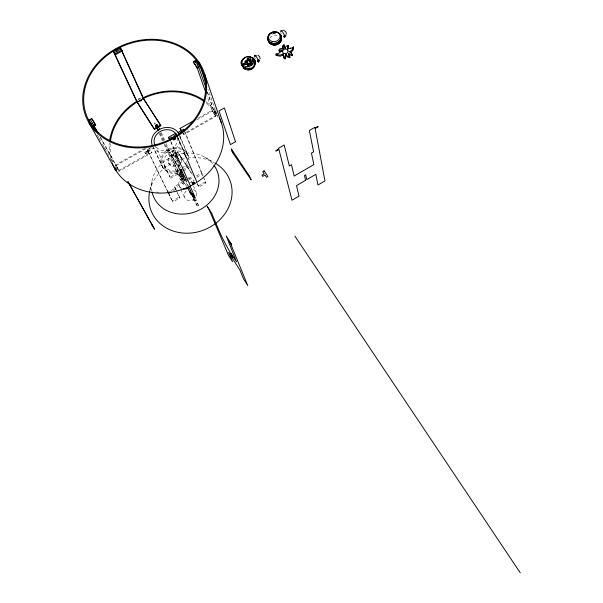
<?xml version="1.0" encoding="UTF-8"?>
<svg xmlns="http://www.w3.org/2000/svg" width="603" height="603" viewBox="0 0 603 603"><rect width="100%" height="100%" fill="white"/><g stroke="black" fill="none" stroke-linecap="round" stroke-linejoin="round"><path stroke-width="0.45" stroke-dasharray="3.02 2.26" d="M149.913 190.314L152.122 180.259M193.699 200.513L194.905 199.812L198.786 205.917L197.58 206.61L192.93 198.802M194.942 200.686L196.171 199.977M173.43 190.654L175.82 189.282L175.156 188.234L167.988 192.349M196.721 177.29L202.261 174.109L201.583 173.061L194.468 177.146M189.644 182.845L191.558 181.744M192.96 180.938L194.234 180.207M191.008 183.139L193.442 181.737M176.536 190.804L179.89 197.935L172.835 201.99L172.187 200.95L179.234 196.895L176.249 190.548M203.369 176.822L205.887 182.965L198.884 186.998L198.221 185.965L205.224 181.94L203.957 178.865M176.687 172.006L177.9 171.312M182.468 171.486L170.626 178.254L169.956 177.184L181.789 170.415M182.573 169.971L188.89 166.36M179.965 169.782L181.134 171.614L182.415 170.883L181.247 169.051L179.965 169.782L184.933 180.892L186.184 180.169L181.247 169.051M183.259 171.033L189.568 167.415M181.345 176.664L182.588 175.955L183.259 177.011L182.031 177.749L181.345 176.664L182.596 175.978L183.274 177.041L182.023 177.719M187.932 185.762L179.769 172.963L184.503 183.478L183.297 184.171L179.49 178.179L180.689 177.493L165.41 143.665M175.895 189.809L174.38 186.583L183.463 181.375C177.712 168.78 170.355 157.051 164.921 144.275M187.714 178.94L184.691 180.674C178.97 168.064 171.606 156.335 166.209 143.552M188.468 178.503L193.751 175.473M176.166 190.013L175.043 187.639L184.134 182.423M188.385 179.988L185.362 181.722L181.141 172.27L186.184 180.169M189.138 179.558L193.669 176.958M165.463 167.137L163.315 168.365L162.629 167.28L164.777 166.051L170.626 178.254M186.199 157.858L184.804 154.632L186.945 153.418L179.86 136.617M178.322 158.401L176.988 159.154L177.199 159.629L178.526 158.868L175.179 153.215L177.704 151.775L192.455 174.719M186.191 157.323L185.498 155.71L187.639 154.496L186.945 153.418M174.214 164.084L175.458 163.368M167.973 151.006L169.247 150.29M169.126 152.815L170.4 152.092M181.134 171.614L172.006 151.149L173.34 150.396L176.717 155.838L175.33 156.629L175.006 155.891L176.393 155.099M185.264 177.576L171.26 155.438L173.792 153.999L177.199 159.629M171.591 156.177L174.124 154.737M177.704 151.775L178.028 152.514L175.503 153.953L175.179 153.215M144.893 148.338L115.595 164.921L119.439 171.275L118.098 172.036M198.455 118.037L212.045 110.341L215.588 115.618L183.538 133.791L183.855 134.552L215.859 116.402M116.002 165.644L146.069 148.617M196.759 119.937L212.324 111.125L215.912 116.567L217.223 115.829L208.141 89.538M114.743 166.556L116.085 165.795L100.181 137.318M207.244 92.04L213.688 110.553L212.384 111.291L207.131 96.322M115.565 167.83L116.907 167.069L117.329 167.815L115.972 168.546M147.253 149.883L149.491 148.609L149.846 149.356L144.592 152.295L145.527 153.886L148.534 152.182L147.825 151.067L144.826 152.763M213.711 113.191L215.015 112.452L214.856 111.638L215.776 113.59M215.919 111.977L213.726 113.213L213.432 112.414L215.648 111.186L216.379 112.279L214.178 113.522L214.472 114.329L216.65 113.062M116.289 169.006L117.63 168.245M147.984 151.044L150.222 149.778L151.926 152.642L119.349 171.116M145.527 153.886L145.293 153.411L148.3 151.707M116.696 169.729L118.037 168.968M151.24 147.614L147.23 149.846L148.346 151.79L150.584 150.516L150.222 149.778M118.949 170.4L151.564 151.903L151.926 152.642M138.954 99.729L138.584 98.937L139.888 98.206L140.311 98.854M204.869 157.195L213.771 162.335M255.22 58.061L255.619 58.619M215.128 112.422L215.851 113.5M214.743 111.668L215.505 112.806M213.688 110.553L217.223 115.829M182.174 131.688L183.538 133.791M182.49 132.456L183.855 134.552M205.224 181.94L205.887 182.965M184.804 154.632L185.498 155.71M178.028 152.514L192.259 174.651M138.584 98.937L139.738 100.739M172.006 151.149L175.36 156.614M171.26 155.438L185.453 177.651M179.89 172.986L184.933 180.892M186.704 186.463L178.548 173.664L183.297 184.171M180.689 177.493L184.503 183.478M174.38 186.583L175.043 187.639M179.234 196.895L179.89 197.935M144.592 152.295L145.293 153.411M169.27 194.98L169.933 196.035M97.362 135.072L98.741 137.537M99.201 138.358L100.588 140.823M102.427 144.109L108.879 155.604M110.718 158.891L112.565 162.177M103.791 147.049L105.163 149.484M100.633 137.559L119.439 171.275M148.346 151.79L147.939 150.969L153.546 147.833L163.315 168.365M148.534 152.182L167.875 191.814M168.644 193.405L172.835 201.99M147.23 149.846L147.614 150.622M147.825 151.067L167.619 191.603M168.033 192.447L172.187 200.95M152.619 146.227L162.629 167.28M154.994 145.225L164.694 165.833M164.777 166.051L169.956 177.184M179.068 185.596L180.448 188.603M180.832 189.432L184.669 197.739M168.463 162.629L168.998 163.805M139.888 98.206L140.258 98.998M159.968 133.338L163.398 140.914M159.132 133.384L162.599 140.996M164.137 144.388L179.49 178.179M160.436 132.652L163.88 140.273M161.28 132.6L164.694 140.182M173.34 150.396L180.146 165.765M188.943 187.171L175.571 157.082L176.898 156.328L180.696 164.936M193.774 198.04L197.58 206.61M170.837 142.007L181.051 165.184M195.289 197.995L198.786 205.917M170.868 141.517L181.058 164.657M181.028 157.315A6.829 5.909 -20.8 0 1 173.249 165.727A6.829 5.909 -20.8 0 1 169.639 156.154A6.829 5.909 -20.8 0 1 181.028 157.315L181.548 158.506A6.814 5.902 -20.8 0 1 173.785 166.903A6.814 5.902 -20.8 0 1 170.182 157.338A6.814 5.902 -20.8 0 1 181.548 158.506M193.442 185.845L196.352 192.545M177.908 137.522L186.35 157.345M177.101 135.931L185.995 156.833M197.513 183.772L198.884 186.998M177.855 138.027L186.319 157.888M197.189 183.546L198.221 185.965M179.332 134.62L188.151 155.559M184.85 131.59L203.015 175.955M184.134 130.489L202.698 175.782M187.623 129.419L187.827 129.909M207.387 92.055L215.912 116.567M149.943 190.216A42.24 37.085 -21.3 0 1 184.495 158.634M187.405 158.114A42.24 37.085 -21.3 0 1 214.223 162.599M151.994 191.679A34.288 29.962 -21.1 0 1 172.692 156.32A34.288 29.962 -21.1 0 1 213.424 164.521M192.975 189.485A6.407 5.623 -21.2 0 1 195.862 197.317M194.641 198.786A6.407 5.623 -21.2 0 1 185.144 198.47A6.407 5.623 -21.2 0 1 187.767 189.93M187.812 177.704A6.543 5.721 -21.1 0 1 191.543 181.85M181.925 188.505A6.543 5.721 -21.1 0 1 178.978 182.106A6.543 5.721 -21.1 0 1 185.4 177.395M111.125 160.127A58.205 49.951 -20.6 0 1 109.384 142.866M206.022 101.794A58.205 49.951 -20.6 0 1 216.206 112.482M158.913 192.214A57.285 49.16 -20.6 0 1 156.411 192.093M112.859 162.297A57.285 49.16 -20.6 0 1 110.289 142.843M206.693 103.43A57.285 49.16 -20.6 0 1 218.12 117.487M182.634 170.724A14.05 12.158 -20.8 0 1 162.335 166.654A14.05 12.158 -20.8 0 1 172.556 149.047A14.05 12.158 -20.8 0 1 189.003 159.75M187.759 165.003A14.05 12.158 -20.8 0 1 184.948 168.863M186.448 161.416A11.578 10.017 -20.8 0 1 169.247 170.144A11.578 10.017 -20.8 0 1 168.569 153.222A11.578 10.017 -20.8 0 1 186.304 157.813M179.882 136.255A14.578 12.505 -20.6 0 1 171.275 151.489A14.578 12.505 -20.6 0 1 153.727 148.044M177.591 137.868A12.007 10.296 -20.6 0 1 169.918 149.65A12.007 10.296 -20.6 0 1 155.989 146.8M182.121 169.556A14.08 12.181 -20.8 0 1 161.664 165.214A14.08 12.181 -20.8 0 1 172.677 147.697A14.08 12.181 -20.8 0 1 188.468 159.456M187.254 163.828A14.08 12.181 -20.8 0 1 184.435 167.694M281.918 33.625A3.731 0.746 61.7 0 1 281.676 33.12M269.797 38.193A5.909 4.952 -12.3 0 1 279.038 36.24M269.752 35.811A6.656 5.578 -12.3 0 1 270.069 35.494M271.991 34.213A6.656 5.578 -12.3 0 1 276.611 33.61M272.933 33.625A6.912 5.796 -12.3 0 1 276.596 33.376M180.516 174.614L179.295 175.315L175.435 169.255L176.649 168.554L180.516 174.614M155.566 122.914L154.255 123.653L154.481 124.143L155.793 123.404L155.566 122.914"/><path stroke-width="0.9" d="M286.523 34.054L285.747 31.597L283.395 30.188M246.815 61.069C248.504 61.71 245.881 58.642 247.886 58.333L248.195 59.976M247.494 61.197L247.29 59.742L248.052 58.943M280.651 32.072L280.953 30.957M279.679 33.889L279.913 34.725M256.373 55.845L255.83 55.242L254.722 55.582L254.76 57.119M247.524 64.272L247.743 65.833L248.609 66.232C247.72 65.388 248.7 62.742 249.461 64.476A1.274 1.078 -14 0 0 249.981 64.747C253.381 65.214 247.66 67.423 246.386 66.616A6.038 5.095 -14.1 0 1 243.017 64.868M251.217 65.335L250.139 65.35A1.274 1.07 -14 0 1 249.627 65.086L248.949 63.692M248.738 60.865L248.722 59.637L250.185 58.717L249.808 61.28L250.388 61.107M254.798 59.908L255.009 62.23L254.33 59.215M279.777 34.009L279.837 33.73A6.927 5.804 -12.3 0 0 268.365 35.464A6.927 5.804 -12.3 0 0 274.101 43.612A6.927 5.804 -12.3 0 0 280.93 35.283L280.191 34.514M250.185 58.717L249.672 60.684L253.079 59.524C253.705 61.551 249.921 61.483 250.893 62.9A2.035 1.719 -14 0 1 251.948 63.338A1.296 1.093 -14 0 1 252.288 64.28L250.516 63.941L250.351 63.33L251.798 63.632L252.25 64.415M243.424 63.692L245.451 64.182L247.426 63.353L247.577 65.222L248.444 65.629M252.092 63.805L252.129 63.669A1.296 1.093 -14 0 0 251.783 62.727A2.035 1.719 -14 0 0 250.735 62.29L250.667 62.26M257.534 61.461L258.37 61.966L259.169 61.295M255.144 61.973L255.536 60.775L255.114 61.808M254.722 55.582C255.951 55.8 258.604 59.501 257.632 60.715L257.556 61.4L258.499 61.808M283.063 48.835L283.071 48.82A0.844 0.709 -12 0 0 283.033 48.587L283.116 49.22M282.739 46.016L282.973 48.391L282.973 47.124A2.932 2.472 -11.8 0 1 284.262 45.941M254.262 64.446C255.627 61.755 254.187 58.212 251.263 57.353M247.313 60.617L245.828 60.541L245.089 61.205L245.27 62.049L246.966 61.973M287.443 49.951L287.85 48.881A14.728 12.384 -12.5 0 0 288.347 46.589L288.128 45.481A14.751 12.399 -12.5 0 1 287.623 47.773L287.216 48.851L287.586 50.064A8.103 6.852 -11.6 0 1 287.933 49.898M282.558 50.614L282.038 50.938M245.097 61.438C249.928 60.971 242.903 63.127 243.469 64.272M258.446 61.928L257.587 61.31M280.191 52.062L278.737 53.313L276.099 54.051A0.791 0.663 -12.4 0 0 275.873 54.134L275.91 54.24A1.281 1.078 -12.4 0 0 276.182 54.308L279.988 55.159L283.32 53.697L283.553 54.798L280.229 56.252L276.423 55.408A1.274 1.078 -12.4 0 1 276.159 55.34L276.106 55.303M251.956 60.85L253.245 60.134L252.386 61.958L250.788 62.795M249.114 64.302L248.436 65.23L248.609 66.232M253.087 67.755L254.896 64.936L254.783 61.755M251.278 69.059C254.451 68.282 255.906 63.232 255.054 61.453L255.001 60.33M243.929 58.393C241.388 60.119 240.446 64.084 242.708 66.42A6.708 5.661 -14.1 0 0 246.439 68.32L247.577 68.403M249.084 59.976L250.351 59.328M258.762 59.825L258.144 60.39L259.041 59.885L259.614 60.375L258.272 61.589M292.96 48.737L293.239 48.519A1.168 0.98 -11.5 0 0 293.405 48.323A1.53 1.289 -11.5 0 0 293.533 48.014L293.314 46.906A1.53 1.289 -11.5 0 1 293.186 47.215A1.168 0.98 -11.5 0 1 293.02 47.411L292.734 47.637A5.427 4.568 -11.5 0 1 290.706 48.187M245.745 61.25L245.27 62.049M193.721 182.189L192.38 182.965L192.689 183.674L193.133 184.375L194.475 183.598L193.721 182.189L194.475 183.598M194.03 182.905L192.689 183.674M174.222 137.597L173.679 137.914M171.041 192.033L168.644 193.405L167.988 192.349M193.133 184.375L192.824 183.659L194.174 182.89M180.063 128.447L181.744 131.303L180.063 128.447L193.661 120.751M177.124 136.301L176.385 134.575L173.558 136.18L175.239 139.067L173.785 139.896L172.096 137.002L169.292 138.592L169.654 139.429L168.478 137.333L175.541 133.331L177.176 135.796L174.403 137.363M115.889 168.629L115.075 169.089L114.668 168.365L115.482 167.905M183.644 129.283L178.089 132.419L178.812 133.519L184.352 130.376L183.636 129.276L183.96 130.052M116.175 169.044L115.361 169.503L115.768 170.219L116.575 169.76M184.39 130.436L182.174 131.688L182.49 132.456M172.888 138.23L170.106 139.806L168.478 137.333M173.423 139.059L174.885 138.238M116.552 50.916L117.253 50.524M154.149 128.62L156.652 127.21L156.999 127.972L154.496 129.389L137.228 102.141L143.552 98.606L160.534 125.025L160.873 125.793L158.378 127.203L156.848 124.587L155.476 125.364L158.446 129.977L159.765 129.23L156.81 124.617M158.031 126.434L160.534 125.025M173.491 138.012L172.94 138.321M91.973 124.188L90.344 125.1L89.131 123.057L91.581 121.685L90.171 119.386M194.777 61.084L196.292 63.323L198.666 61.988L199.766 64.054L198.907 64.536L198.56 64.008M94.204 126.042L95.711 125.198L95.244 124.354L92.289 126.042L90.887 123.758M198.884 67.604L197.422 68.418L197.106 67.506L199.97 65.87L198.485 63.684M95.244 124.354L91.671 118.55L88.731 120.223L90.126 122.499M197.422 68.418L193.329 61.921L196.194 60.292L197.671 62.478M198.666 61.988L198.982 62.908L198.131 63.383L198.462 63.873M89.87 124.256L92.349 122.937M199.45 63.142L197.068 64.468L198.568 66.692M116.108 50.23L115.686 49.31L117.095 48.534L118.324 50.433L121.037 48.941L143.989 99.563M154.496 129.389L136.987 102.028L113.432 51.594L116.123 50.117L116.929 51.504M117.593 49.303L120.276 47.825L122.213 51.029L115.369 54.798L114.615 53.629M137.672 103.098L114.193 52.71L114.939 53.878L121.798 50.109M117.54 49.22L116.123 49.996L116.839 51.662M245.225 63.639L243.393 64.189M246.137 57.142C230.263 65.139 256.494 76.219 254.654 60.571M289.772 51.428L289.289 51.602M277.681 54.896L276.347 55.152A0.791 0.663 -12.4 0 0 276.121 55.235M248.73 68.312L249.861 68.056M250.185 69.466L247.871 69.79M290.706 48.217L289.779 48.33A8.118 6.859 -11.6 0 0 287.345 48.933M247.434 56.938L250.026 56.991M247.441 56.833L250.109 56.886L253.878 58.597M253.117 58.272L253.659 58.333L253.554 58.838M255.107 61.604L255.016 61.996M245.625 69.451L242.956 67.807M289.093 51.768L289.169 51.798A3.053 2.578 -11.7 0 1 291.927 54.24M243.589 64.302L246.348 64.672L247.592 63.963L247.426 63.353M257.888 55.257L259.418 56.426L260.202 58.777M253.23 58.28L252.431 57.82L253.418 58.551M289.576 56.237L289.485 56.177A0.912 0.769 -11.7 0 1 289.289 55.958L289.116 54.933A3.053 2.578 -11.9 0 0 288.867 54.225L288.709 53.938A9.233 7.794 -11.2 0 1 288.551 53.652A10.967 9.294 -12 0 1 289.274 53.795L289.877 53.931A12.037 10.13 -11.3 0 0 290.563 54.074L290.699 54.089A2.721 2.299 -11.7 0 1 291.535 54.323M289.802 57.33L289.711 57.27A0.912 0.769 -11.7 0 1 289.515 57.059L289.387 56.614M289.9 56.388L289.674 56.433A10.688 9.007 -11.5 0 1 288.935 56.343L287.737 56.109A2.193 1.847 -11.7 0 1 287.111 55.793A3.92 3.309 -11.7 0 1 286.063 54.293A7.221 6.113 -11.6 0 0 285.505 54.948L284.729 56.501L285.43 58.823A1.96 1.658 -12 0 1 284.902 58.89L284.051 58.408L283.523 57.006M290.126 57.481L289.9 57.526A10.673 9 -11.5 0 1 289.161 57.443L287.963 57.21A2.186 1.847 -11.7 0 1 287.337 56.886A3.912 3.301 -11.7 0 1 286.297 55.393L286.056 54.293M248.579 60.255L247.886 58.333M197.814 62.471L199.02 65.214M285.377 58.747L284.978 57.413L285.732 56.049A7.213 6.105 -11.6 0 1 286.282 55.393M198.982 62.908L199.766 64.054M193.329 61.921L197.106 67.506M294.912 236.12L520.283 572.85M121.459 49.861L122.213 51.029M176.709 135.426L175.541 133.331M175.239 139.067L174.403 137.492M115.686 49.31L116.907 51.21L114.163 52.725L113.432 51.594M173.302 139.157L173.785 139.896M143.303 98.493L160.873 125.793M192.38 182.965L192.824 183.659M156.999 127.972L155.491 125.356M192.538 193.473L195.003 197.332L193.774 198.04L189.832 191.86M187.186 187.224L190.887 194.219M91.226 124.61L90.895 124.082M95.711 125.198L91.671 118.55M92.319 122.891L97.874 132.622M130.007 185.174L154.549 229.223L127.844 181.518L130.798 186.47M90.917 123.924L91.686 125.168L90.013 122.567M114.668 168.365L115.768 170.219M251.127 65.049L250.351 63.33M115.158 169.247L89.131 123.057M92.749 126.864L95.055 130.964M283.274 53.697A7.025 5.932 -11.7 0 0 283.32 55.906L283.817 57.315L284.669 57.79A1.96 1.658 -12 0 0 285.196 57.73M93.819 125.921L94.731 127.55M95.636 129.178L96.548 130.806M152.363 225.635L152.001 224.979L153.109 226.856M250.516 63.941L251.202 65.508L252.031 64.86A6.316 5.329 -14.1 0 0 253.637 62.109C254.428 58.499 250.396 55.845 247.14 56.599A5.955 5.028 -14.1 0 0 243.009 64.875M167.875 191.814L168.697 193.503M253.283 59.222L253.041 58.559M114.939 53.878L115.369 54.798M139.738 100.739L140.077 101.545M141.072 99.992L141.411 100.799M117.095 48.534L117.495 49.469M120.276 47.825L142.919 97.648M156.056 126.615L157.978 130.843M156.848 124.587L157.157 125.379M188.943 187.171L193.819 198.153M190.194 186.448L195.048 197.445M181.435 165.508L190.118 185.219M186.711 158.212L196.616 181.488M194.792 61.107L195.116 62.026M196.631 66.368L205.894 92.794M198.553 66.662L205.864 87.676M196.194 60.292L196.804 62.056M199.97 65.87L206.022 83.402M204.523 73.656L221.61 123.57M280.953 35.343L281.254 36.489M247.049 61.566L247.215 62.177M248.074 65.652L248.24 66.255M252.793 59.908L252.951 60.519M276.099 54.051L276.423 55.408M275.759 43.416L276.061 44.78M279.121 50.313L279.362 51.413A2.955 2.487 -12.2 0 1 282.551 51.247M284.013 44.803L284.247 45.918M288.551 53.652L288.777 54.752A9.218 7.786 -11.2 0 0 288.897 54.963L289.093 55.325A3.045 2.578 -11.9 0 1 289.35 56.026L289.372 56.418M215.022 163.051A42.24 37.085 -21.3 0 1 227.225 210.146A42.24 37.085 -21.3 0 1 176.408 231.982A42.24 37.085 -21.3 0 1 149.74 191.106M213.854 165.094A34.288 29.962 -21.1 0 1 197.746 210.779A34.288 29.962 -21.1 0 1 152.144 192.38M190.744 185.664A6.543 5.721 -21.1 0 1 190.382 186.199M188.43 187.955A6.543 5.721 -21.1 0 1 183.108 188.89M219.364 117.939A58.205 49.951 -20.6 0 1 186.696 187.714A58.205 49.951 -20.6 0 1 112.331 163.511M109.58 141.147A58.205 49.951 -20.6 0 1 137.378 100.874M142.609 97.987A58.205 49.951 -20.6 0 1 203.271 99.849M110.477 141.14A57.285 49.16 -20.6 0 1 137.831 101.5M142.979 98.658A57.285 49.16 -20.6 0 1 204.063 101.425M152.386 145.715A14.578 12.505 -20.6 0 1 160.956 128.703A14.578 12.505 -20.6 0 1 179.31 134.567M154.994 145.225A12.007 10.296 -20.6 0 1 161.747 130.738A12.007 10.296 -20.6 0 1 177.101 135.931M242.911 66.232A5.955 5.028 -14.1 0 0 249.19 69.94L251.089 69.398A6 5.073 -14.1 0 0 254.564 65.086M283.553 56.999A7.01 5.924 -11.7 0 1 283.508 54.79M288.777 54.745A10.952 9.279 -12 0 1 289.5 54.896L290.103 55.031A12.022 10.123 -11.3 0 0 290.789 55.167L290.925 55.19A2.714 2.299 -11.7 0 1 291.754 55.423M291.573 53.901A3.045 2.57 -11.7 0 1 292.146 55.333M293.571 48.014A5.744 4.839 -11.7 0 1 290.292 52.506M293.352 46.906A5.751 4.847 -11.7 0 1 289.847 51.496M292.99 48.805A5.419 4.56 -11.5 0 1 292.154 49.084M287.375 46.898A3.023 2.548 -11.7 0 1 288.355 46.687M285.166 48.202A3.03 2.555 -11.7 0 1 288.128 45.579M285.294 48.202A3.972 3.347 -11.7 0 1 284.948 47.871A6.867 5.781 -11.5 0 1 284.096 44.803A2.94 2.472 -11.8 0 0 282.671 45.986M284.624 47.969A6.859 5.774 -11.5 0 1 284.33 45.918M282.988 48.866A0.761 0.641 -12 0 1 282.799 48.76A3.075 2.593 -12.1 0 0 279.498 49.092M279.377 51.413A1.545 1.304 -12.1 0 1 279.475 50.516M279.234 49.408A1.545 1.304 -12.1 0 0 279.136 50.305A2.955 2.495 -12.2 0 1 282.739 50.403M280.176 52.054A2.638 2.231 -12.1 0 1 282.016 50.84M283.749 36.542A3.731 0.746 61.7 0 0 284.774 36.964A1.244 0.641 -45.5 0 0 285.935 35.366A1.244 0.641 -45.5 0 0 284.495 35.622A3.731 0.746 61.7 0 0 282.445 31.755A3.731 0.746 61.7 0 0 281.013 30.821A1.236 0.709 -29.4 0 1 282.279 30.497M284.767 36.987A1.206 0.671 -5.3 0 1 283.847 36.7M283.787 36.127A1.206 0.671 -5.3 0 1 284.428 35.728M281.3 36.843A6.912 5.796 -12.3 0 1 274.207 44.976A6.912 5.796 -12.3 0 1 268.765 36.715M280.885 39.956A5.909 4.952 -12.3 0 1 276.649 44.826A5.909 4.952 -12.3 0 1 270.182 43.25M281.315 37.778A6.656 5.578 -12.3 0 1 275.631 44.645A6.656 5.578 -12.3 0 1 268.214 40.024M291.724 54.247L291.89 55.589L291.724 54.247M305.555 180.327L296.488 185.618L299.028 196.096L291.995 200.211L278.91 149.446L275.91 151.172L275.79 150.697L278.782 148.964L278.594 148.21L284.179 145.029L289.342 165.968L291.49 164.725L294.174 176.053L313.854 164.611L311.472 153.132L313.605 151.896L309.369 130.504L314.902 127.316L315.045 128.055L318.007 126.344L318.098 126.841L315.135 128.552L324.957 180.923L317.977 185.008L315.821 174.342L306.776 179.611L305.721 174.817L304.485 175.533L305.555 180.327M264.099 170.807L262.697 171.614L264.212 173.868L261.921 175.194L262.712 176.37L265.003 175.043L266.526 177.305L267.936 176.491L264.099 170.807M235.479 141.72L230.421 144.614L218.995 110.99L224.361 107.952L235.479 141.72M249.295 175.933L231.235 148.851L233.195 152.83L231.967 150.991L232.434 152.363L251.217 179.867L249.295 175.933M211.706 213.236L207.123 206.301L209.007 209.392L228.462 255.235L232.524 261.627L228.612 252.333L239.904 270.061L243.62 279.068L247.765 285.588L229.962 242.127L231.71 244.863L231.544 244.449L226.276 235.992L236.504 261.838L231.115 253.381L232.864 257.579C228.492 249.009 223.381 240.823 219.605 231.936L211.706 213.236M125.861 146.883A63.096 53.011 -20.2 0 0 205.224 76.106A63.096 53.011 -20.2 0 0 102.947 57.82A63.096 53.011 -20.2 0 0 125.861 146.883M126.133 146.001A62.094 52.175 -20.2 0 0 204.266 76.37A62.094 52.175 -20.2 0 0 103.618 58.34A62.094 52.175 -20.2 0 0 126.133 146.001M247.984 63.292A1.545 1.304 -14.1 0 0 250.087 61.755A1.545 1.304 -14.1 0 0 247.629 61.061A1.545 1.304 -14.1 0 0 247.984 63.292M284.239 53.561A2.744 2.314 -11.9 0 0 288.038 50.931A2.744 2.314 -11.9 0 0 283.704 49.582A2.744 2.314 -11.9 0 0 284.239 53.561M272.247 41.524A5.94 4.975 -12.3 0 0 280.063 35.456A5.94 4.975 -12.3 0 0 270.468 33.097A5.94 4.975 -12.3 0 0 272.247 41.524M272.164 43.175A6.678 5.6 -12.3 0 0 281.036 36.406A6.678 5.6 -12.3 0 0 270.272 33.655A6.678 5.6 -12.3 0 0 272.164 43.175"/></g></svg>
